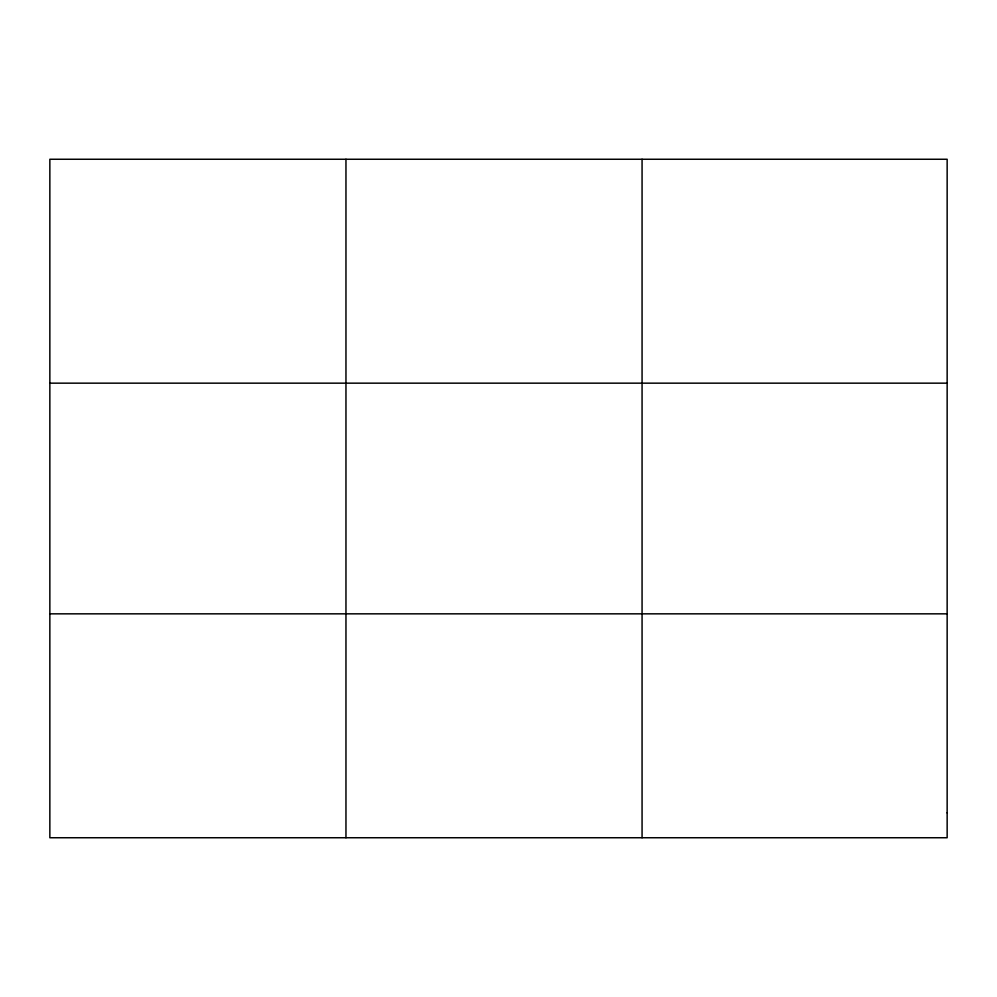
<?xml version="1.0" encoding="UTF-8"?>
<svg xmlns="http://www.w3.org/2000/svg" width="997" height="997" viewBox="0 0 997 997"><rect width="100%" height="100%" fill="white"/><g stroke="black" fill="none" stroke-linecap="round" stroke-linejoin="round"><path stroke-width="1.5" d="M345.959 159.258L345.959 837.742M642.068 159.258L642.068 837.742M49.85 383.16L947.15 383.16M49.85 613.84L947.15 613.84M947.15 812.867L947.15 837.742L49.85 837.742L49.85 159.258L947.15 159.258L947.15 812.867"/></g></svg>
